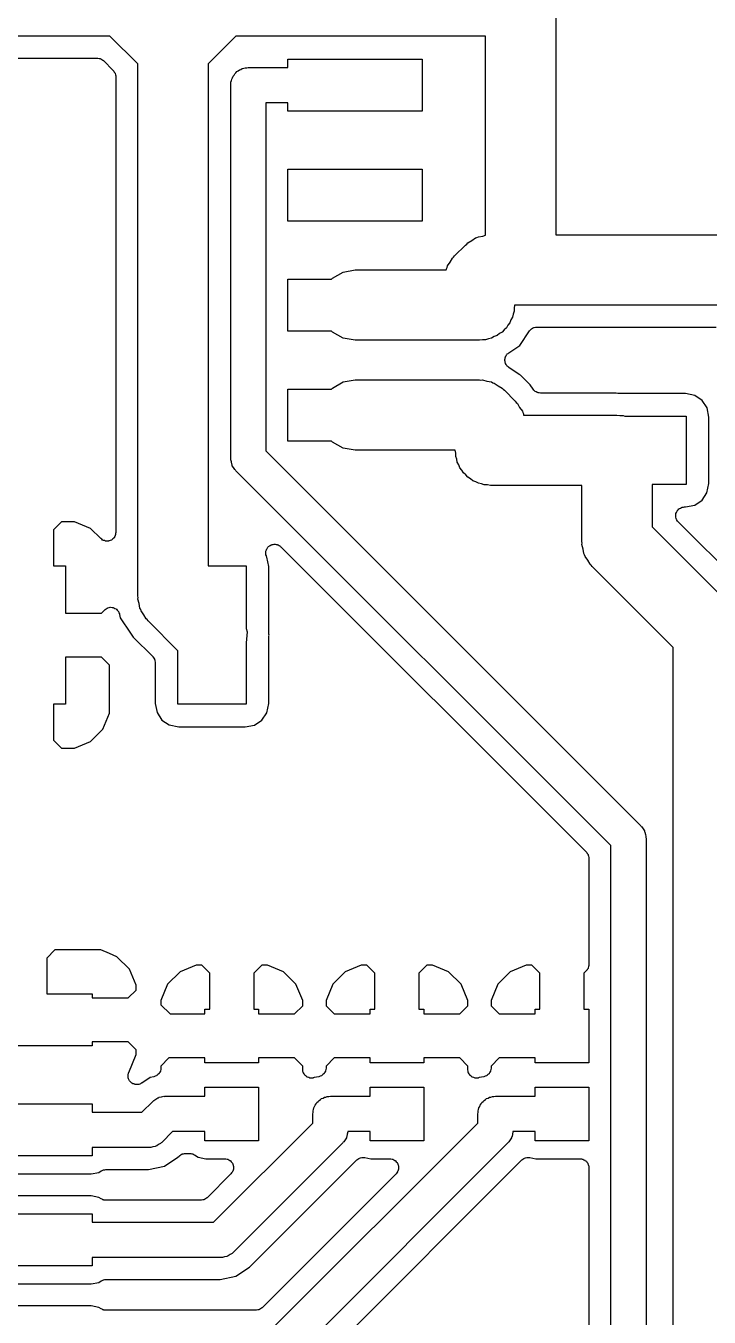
# Model space of a CAD drawing. Extents: x 51 to 137, y -158 to -25.
# Drawn here: x 94.4 to 102.28, y -79.39 to -64.48 of the extents above; entities that cross this region are included whole.
import ezdxf

# ---------------------------------------------------------------- set-up
doc = ezdxf.new("R2010")
doc.units = 0
doc.header["$MEASUREMENT"] = 0
doc.layers.add('BLACK', color=7, linetype='CONTINUOUS')

msp = doc.modelspace()

# ---------------------------------------------------------------- linework, layer by layer
at = {"layer": 'Black'}
for p, q in [((100.515, -64.3579), (100.515, -66.8884)), ((95.3678, -64.5949), (87.5832, -64.5949)), ((95.6891, -64.9162), (95.3678, -64.5949)), ((96.8221, -64.596), (96.5019, -64.9162)), ((99.7027, -64.596), (96.8221, -64.596)), ((99.7027, -66.8953), (99.7027, -64.596)), ((93.8971, -64.8489), (95.2205, -64.8489)), ((95.2205, -64.8489), (95.2249, -64.8497)), ((95.2249, -64.8497), (95.2293, -64.8493)), ((95.2293, -64.8493), (95.2421, -64.8527)), ((95.2421, -64.8527), (95.2552, -64.855)), ((95.2552, -64.855), (95.2591, -64.8573)), ((95.2591, -64.8573), (95.2634, -64.8584)), ((95.2634, -64.8584), (95.2743, -64.866)), ((95.2743, -64.866), (95.2858, -64.8727)), ((97.4217, -64.958), (97.4217, -64.8615)), ((97.4217, -64.8615), (98.9711, -64.8615)), ((98.9711, -64.8615), (98.9711, -65.4609)), ((95.2858, -64.8727), (95.2886, -64.8761)), ((95.2886, -64.8761), (95.2923, -64.8787)), ((95.2923, -64.8787), (95.4053, -64.9917)), ((95.4053, -64.9917), (95.4079, -64.9954)), ((95.4079, -64.9954), (95.4113, -64.9982)), ((95.4113, -64.9982), (95.418, -65.0097)), ((95.418, -65.0097), (95.4256, -65.0206)), ((95.6891, -71.0613), (95.6891, -64.9162)), ((96.5019, -64.9162), (96.5019, -70.7111)), ((96.8222, -65.0192), (96.8336, -65.0055)), ((96.8336, -65.0055), (96.849, -64.9967)), ((96.849, -64.9967), (96.8626, -64.9852)), ((96.8626, -64.9852), (96.8793, -64.9791)), ((96.8793, -64.9791), (96.8947, -64.9703)), ((96.8947, -64.9703), (96.9122, -64.9672)), ((96.9122, -64.9672), (96.9289, -64.9611)), ((96.9289, -64.9611), (96.9467, -64.9611)), ((96.9467, -64.9611), (96.9642, -64.958)), ((96.9642, -64.958), (97.4217, -64.958)), ((95.4256, -65.0206), (95.4267, -65.0249)), ((95.4267, -65.0249), (95.429, -65.0288)), ((95.429, -65.0288), (95.4313, -65.0419)), ((95.4313, -65.0419), (95.4347, -65.0547)), ((95.4347, -65.0547), (95.4343, -65.0591)), ((95.4343, -65.0591), (95.4351, -65.0635)), ((95.4351, -65.0635), (95.4351, -70.3262)), ((96.761, -65.1612), (96.7641, -65.1437)), ((96.761, -69.4699), (96.761, -65.1612)), ((96.7641, -65.1259), (96.7702, -65.1092)), ((96.7641, -65.1437), (96.7641, -65.1259)), ((96.7702, -65.1092), (96.7733, -65.0917)), ((96.7733, -65.0917), (96.7821, -65.0763)), ((96.7821, -65.0763), (96.7882, -65.0596)), ((96.7882, -65.0596), (96.7996, -65.046)), ((96.7996, -65.046), (96.8085, -65.0306)), ((96.8085, -65.0306), (96.8222, -65.0192)), ((97.4217, -65.3644), (97.1674, -65.3644)), ((97.1674, -65.3644), (97.1674, -69.3857)), ((97.4217, -65.4609), (97.4217, -65.3644)), ((98.9711, -65.4609), (97.4217, -65.4609)), ((97.4217, -66.7309), (97.4217, -66.1315)), ((97.4217, -66.1315), (98.9711, -66.1315)), ((98.9711, -66.1315), (98.9711, -66.7309)), ((98.9711, -66.7309), (97.4217, -66.7309)), ((99.5429, -66.9569), (99.5864, -66.9265)), ((99.5864, -66.9265), (99.6037, -66.9218)), ((99.6037, -66.9218), (99.6192, -66.9129)), ((99.6192, -66.9129), (99.6715, -66.9037)), ((99.6715, -66.9037), (99.7027, -66.8953)), ((100.515, -66.8884), (102.68, -66.8884)), ((99.3444, -67.1338), (99.4708, -67.0074)), ((99.4708, -67.0074), (99.4855, -66.9972)), ((99.4855, -66.9972), (99.497, -66.9835)), ((99.497, -66.9835), (99.5429, -66.9569)), ((99.2588, -67.2667), (99.2635, -67.2494)), ((99.2635, -67.2494), (99.2939, -67.206)), ((99.2939, -67.206), (99.3205, -67.16)), ((99.3205, -67.16), (99.3342, -67.1485)), ((99.3342, -67.1485), (99.3444, -67.1338)), ((97.4217, -68.0009), (97.4217, -67.4015)), ((97.4217, -67.4015), (97.9254, -67.4015)), ((97.9254, -67.4015), (97.9352, -67.3899)), ((97.9352, -67.3899), (98.0574, -67.3193)), ((98.0574, -67.3193), (98.1964, -67.2948)), ((98.1964, -67.2948), (99.2477, -67.2948)), ((99.2477, -67.2948), (99.2499, -67.2822)), ((99.2499, -67.2822), (99.2588, -67.2667)), ((100.038, -67.7012), (100.032, -67.7362)), ((102.511, -67.7012), (100.038, -67.7012)), ((100.014, -67.8402), (99.9959, -67.871)), ((100.02, -67.8052), (100.014, -67.8402)), ((100.032, -67.7718), (100.02, -67.8052)), ((100.032, -67.7362), (100.032, -67.7718)), ((99.9159, -67.9853), (99.893, -68.0125)), ((99.9431, -67.9624), (99.9159, -67.9853)), ((99.9609, -67.9316), (99.9431, -67.9624)), ((99.9838, -67.9044), (99.9609, -67.9316)), ((99.9959, -67.871), (99.9838, -67.9044)), ((100.209, -68.0004), (100.218, -67.99)), ((100.218, -67.99), (100.228, -67.979)), ((100.228, -67.979), (100.231, -67.9773)), ((100.231, -67.9773), (100.233, -67.9749)), ((100.233, -67.9749), (100.246, -67.9685)), ((100.246, -67.9685), (100.258, -67.9613)), ((100.258, -67.9613), (100.262, -67.9607)), ((100.262, -67.9607), (100.265, -67.9593)), ((100.265, -67.9593), (100.279, -67.9577)), ((100.279, -67.9577), (100.293, -67.9552)), ((100.293, -67.9552), (102.364, -67.9552)), ((97.9254, -68.0009), (97.4217, -68.0009)), ((97.9352, -68.0125), (97.9254, -68.0009)), ((98.0574, -68.0831), (97.9352, -68.0125)), ((98.1964, -68.1076), (98.0574, -68.0831)), ((99.6318, -68.1076), (98.1964, -68.1076)), ((99.6668, -68.1014), (99.6318, -68.1076)), ((99.7024, -68.1014), (99.6668, -68.1014)), ((99.7358, -68.0893), (99.7024, -68.1014)), ((99.7708, -68.0831), (99.7358, -68.0893)), ((99.8016, -68.0653), (99.7708, -68.0831)), ((99.835, -68.0532), (99.8016, -68.0653)), ((99.8622, -68.0303), (99.835, -68.0532)), ((99.893, -68.0125), (99.8622, -68.0303)), ((100.097, -68.1668), (100.209, -68.0004)), ((99.9321, -68.3018), (99.9337, -68.2953)), ((99.9337, -68.2953), (99.9398, -68.2861)), ((99.9398, -68.2861), (99.9447, -68.2761)), ((99.9447, -68.2761), (99.9496, -68.2715)), ((99.9496, -68.2715), (99.9533, -68.2659)), ((99.9533, -68.2659), (99.9622, -68.2594)), ((99.9622, -68.2594), (99.9702, -68.2517)), ((99.9702, -68.2517), (100.097, -68.1668)), ((99.9253, -68.3296), (99.9279, -68.3188)), ((99.926, -68.3362), (99.9253, -68.3296)), ((99.9253, -68.3428), (99.926, -68.3362)), ((99.9279, -68.3536), (99.9253, -68.3428)), ((99.9279, -68.3188), (99.9291, -68.3078)), ((99.9291, -68.3646), (99.9279, -68.3536)), ((99.9291, -68.3078), (99.9321, -68.3018)), ((99.9321, -68.3706), (99.9291, -68.3646)), ((99.9337, -68.3771), (99.9321, -68.3706)), ((99.9398, -68.3863), (99.9337, -68.3771)), ((99.9447, -68.3963), (99.9398, -68.3863)), ((99.9496, -68.4009), (99.9447, -68.3963)), ((99.9533, -68.4065), (99.9496, -68.4009)), ((99.9622, -68.413), (99.9533, -68.4065)), ((99.9702, -68.4207), (99.9622, -68.413)), ((100.092, -68.5021), (99.9702, -68.4207)), ((97.9352, -68.6599), (98.0574, -68.5893)), ((98.0574, -68.5893), (98.1964, -68.5648)), ((98.1964, -68.5648), (99.6318, -68.5648)), ((99.6318, -68.5648), (99.6494, -68.5679)), ((99.6494, -68.5679), (99.6672, -68.5663)), ((99.6672, -68.5663), (99.7185, -68.5801)), ((99.7185, -68.5801), (99.7708, -68.5893)), ((99.7708, -68.5893), (99.7863, -68.5982)), ((100.106, -68.5113), (100.092, -68.5021)), ((100.218, -68.6236), (100.106, -68.5113)), ((97.4217, -69.2709), (97.4217, -68.6715)), ((97.4217, -68.6715), (97.9254, -68.6715)), ((97.9254, -68.6715), (97.9352, -68.6599)), ((99.7863, -68.5982), (99.8036, -68.6029)), ((99.8036, -68.6029), (99.847, -68.6333)), ((99.847, -68.6333), (99.893, -68.6599)), ((99.893, -68.6599), (99.9045, -68.6736)), ((99.9045, -68.6736), (99.9192, -68.6838)), ((99.9192, -68.6838), (100.046, -68.8102)), ((100.251, -68.672), (100.218, -68.6236)), ((100.26, -68.6824), (100.251, -68.672)), ((100.27, -68.6934), (100.26, -68.6824)), ((100.273, -68.6951), (100.27, -68.6934)), ((100.275, -68.6975), (100.273, -68.6951)), ((100.288, -68.7039), (100.275, -68.6975)), ((100.3, -68.7111), (100.288, -68.7039)), ((100.304, -68.7117), (100.3, -68.7111)), ((100.307, -68.7131), (100.304, -68.7117)), ((100.321, -68.7147), (100.307, -68.7131)), ((100.335, -68.7172), (100.321, -68.7147)), ((101.209, -68.7172), (100.335, -68.7172)), ((101.228, -68.721), (101.209, -68.7172)), ((101.238, -68.7212), (101.228, -68.721)), ((101.248, -68.7229), (101.238, -68.7212)), ((102.009, -68.7229), (101.248, -68.7229)), ((102.119, -68.745), (102.009, -68.7229)), ((102.203, -68.802), (102.119, -68.745)), ((100.046, -68.8102), (100.056, -68.8249)), ((100.056, -68.8249), (100.07, -68.8364)), ((100.07, -68.8364), (100.096, -68.8824)), ((100.096, -68.8824), (100.127, -68.9258)), ((102.259, -68.8873), (102.203, -68.802)), ((102.28, -68.9937), (102.259, -68.8873)), ((100.127, -68.9258), (100.131, -68.9431)), ((100.131, -68.9431), (100.14, -68.9586)), ((100.14, -68.9586), (100.142, -68.9712)), ((100.142, -68.9712), (101.219, -68.9712)), ((101.219, -68.9712), (101.254, -68.9774)), ((101.254, -68.9774), (101.29, -68.9774)), ((101.29, -68.9774), (101.308, -68.9839)), ((101.308, -68.9839), (102.019, -68.9839)), ((102.019, -68.9839), (102.019, -69.7713)), ((102.28, -69.7612), (102.28, -68.9937)), ((97.9254, -69.2709), (97.4217, -69.2709)), ((97.9352, -69.2825), (97.9254, -69.2709)), ((98.0574, -69.3531), (97.9352, -69.2825)), ((96.7626, -69.4787), (96.761, -69.4699)), ((96.7618, -69.4876), (96.7626, -69.4787)), ((96.7686, -69.5132), (96.7618, -69.4876)), ((97.1674, -69.3857), (101.495, -73.7134)), ((98.1964, -69.3776), (98.0574, -69.3531)), ((99.3518, -69.3776), (98.1964, -69.3776)), ((99.358, -69.4126), (99.3518, -69.3776)), ((99.358, -69.4482), (99.358, -69.4126)), ((99.3701, -69.4816), (99.358, -69.4482)), ((99.3763, -69.5166), (99.3701, -69.4816)), ((96.7733, -69.5394), (96.7686, -69.5132)), ((96.7777, -69.5471), (96.7733, -69.5394)), ((96.78, -69.5558), (96.7777, -69.5471)), ((96.7953, -69.5775), (96.78, -69.5558)), ((96.8085, -69.6005), (96.7953, -69.5775)), ((96.8154, -69.6063), (96.8085, -69.6005)), ((96.8205, -69.6136), (96.8154, -69.6063)), ((101.148, -73.9413), (96.8205, -69.6136)), ((99.3941, -69.5474), (99.3763, -69.5166)), ((99.4062, -69.5808), (99.3941, -69.5474)), ((99.4291, -69.608), (99.4062, -69.5808)), ((99.4469, -69.6388), (99.4291, -69.608)), ((99.4741, -69.6617), (99.4469, -69.6388)), ((99.497, -69.6889), (99.4741, -69.6617)), ((99.5278, -69.7067), (99.497, -69.6889)), ((99.555, -69.7296), (99.5278, -69.7067)), ((99.5884, -69.7417), (99.555, -69.7296)), ((99.6192, -69.7595), (99.5884, -69.7417)), ((99.6542, -69.7657), (99.6192, -69.7595)), ((99.6876, -69.7778), (99.6542, -69.7657)), ((99.7232, -69.7778), (99.6876, -69.7778)), ((99.7582, -69.784), (99.7232, -69.7778)), ((100.813, -69.784), (99.7582, -69.784)), ((100.813, -70.432), (100.813, -69.784)), ((102.019, -69.7713), (101.625, -69.7713)), ((101.625, -69.7713), (101.625, -70.2637)), ((102.258, -69.8711), (102.28, -69.7612)), ((102.201, -69.9555), (102.258, -69.8711)), ((101.906, -70.0955), (101.911, -70.0831)), ((101.911, -70.0831), (101.913, -70.0796)), ((101.913, -70.0796), (101.915, -70.0756)), ((101.915, -70.0756), (101.925, -70.0662)), ((101.925, -70.0662), (101.933, -70.056)), ((101.933, -70.056), (101.937, -70.0538)), ((101.937, -70.0538), (101.94, -70.0506)), ((101.94, -70.0506), (101.952, -70.045)), ((101.952, -70.045), (101.964, -70.0384)), ((101.964, -70.0384), (101.968, -70.0376)), ((101.968, -70.0376), (101.972, -70.0357)), ((101.972, -70.0357), (101.985, -70.0346)), ((101.985, -70.0346), (101.998, -70.0323)), ((101.998, -70.0323), (102.009, -70.0323)), ((102.009, -70.0323), (102.116, -70.0116)), ((102.116, -70.0116), (102.201, -69.9555)), ((94.8095, -70.2031), (94.7166, -70.296)), ((94.9573, -70.2031), (94.8095, -70.2031)), ((95.1441, -70.2804), (94.9573, -70.2031)), ((101.897, -70.1427), (101.898, -70.1295)), ((101.898, -70.147), (101.897, -70.1427)), ((101.898, -70.1162), (101.9, -70.112)), ((101.898, -70.1295), (101.898, -70.1162)), ((101.898, -70.1515), (101.898, -70.147)), ((101.903, -70.164), (101.898, -70.1515)), ((101.9, -70.1076), (101.906, -70.0955)), ((101.9, -70.112), (101.9, -70.1076)), ((101.906, -70.1768), (101.903, -70.164)), ((101.909, -70.1805), (101.906, -70.1768)), ((101.911, -70.1847), (101.909, -70.1805)), ((101.919, -70.1948), (101.911, -70.1847)), ((101.927, -70.2057), (101.919, -70.1948)), ((102.733, -71.0123), (101.927, -70.2057)), ((94.7166, -70.296), (94.7166, -70.7111)), ((95.2617, -70.398), (95.1441, -70.2804)), ((95.4167, -70.3845), (95.4136, -70.3876)), ((95.4223, -70.3724), (95.4167, -70.3845)), ((95.429, -70.3609), (95.4223, -70.3724)), ((95.4297, -70.3565), (95.429, -70.3609)), ((95.4316, -70.3525), (95.4297, -70.3565)), ((95.4328, -70.3393), (95.4316, -70.3525)), ((95.4351, -70.3262), (95.4328, -70.3393)), ((101.625, -70.2637), (102.561, -71.199)), ((95.2725, -70.4057), (95.2617, -70.398)), ((95.2827, -70.4142), (95.2725, -70.4057)), ((95.2869, -70.4157), (95.2827, -70.4142)), ((95.2906, -70.4183), (95.2869, -70.4157)), ((95.3034, -70.4217), (95.2906, -70.4183)), ((95.3159, -70.4263), (95.3034, -70.4217)), ((95.3203, -70.4263), (95.3159, -70.4263)), ((95.3246, -70.4274), (95.3203, -70.4263)), ((95.3379, -70.4263), (95.3246, -70.4274)), ((95.3511, -70.4263), (95.3379, -70.4263)), ((95.3553, -70.4247), (95.3511, -70.4263)), ((95.3598, -70.4243), (95.3553, -70.4247)), ((95.3718, -70.4187), (95.3598, -70.4243)), ((95.3843, -70.4142), (95.3718, -70.4187)), ((95.3877, -70.4113), (95.3843, -70.4142)), ((95.3918, -70.4094), (95.3877, -70.4113)), ((95.4012, -70.4), (95.3918, -70.4094)), ((95.4113, -70.3915), (95.4012, -70.4)), ((95.4136, -70.3876), (95.4113, -70.3915)), ((97.1692, -70.537), (97.1736, -70.5276)), ((97.1736, -70.5276), (97.1766, -70.5176)), ((97.1766, -70.5176), (97.181, -70.5117)), ((97.181, -70.5117), (97.1841, -70.505)), ((97.1841, -70.505), (97.1915, -70.4977)), ((97.1915, -70.4977), (97.1977, -70.4894)), ((97.1977, -70.4894), (97.2038, -70.4853)), ((97.2038, -70.4853), (97.2091, -70.4801)), ((97.2091, -70.4801), (97.2185, -70.4757)), ((97.2185, -70.4757), (97.2271, -70.47)), ((97.2271, -70.47), (97.2343, -70.4683)), ((97.2343, -70.4683), (97.241, -70.4652)), ((97.241, -70.4652), (97.2514, -70.4643)), ((97.2514, -70.4643), (97.2615, -70.4619)), ((97.2615, -70.4619), (97.2688, -70.4627)), ((97.2688, -70.4627), (97.2762, -70.4621)), ((97.2762, -70.4621), (97.2862, -70.4648)), ((97.2862, -70.4648), (97.2965, -70.466)), ((97.2965, -70.466), (97.3031, -70.4693)), ((97.3031, -70.4693), (97.3103, -70.4712)), ((97.3103, -70.4712), (97.3188, -70.4772)), ((97.3188, -70.4772), (97.3281, -70.4818)), ((97.3281, -70.4818), (97.3331, -70.4872)), ((97.3331, -70.4872), (97.3392, -70.4915)), ((97.3392, -70.4915), (100.864, -74.0167)), ((100.816, -70.4496), (100.813, -70.432)), ((100.814, -70.4674), (100.816, -70.4496)), ((100.828, -70.5187), (100.814, -70.4674)), ((100.837, -70.571), (100.828, -70.5187)), ((97.1661, -70.5722), (97.167, -70.5618)), ((97.168, -70.5793), (97.1661, -70.5722)), ((97.1664, -70.5514), (97.1686, -70.5444)), ((97.167, -70.5618), (97.1664, -70.5514)), ((97.1685, -70.5867), (97.168, -70.5793)), ((97.1726, -70.5962), (97.1685, -70.5867)), ((97.1686, -70.5444), (97.1692, -70.537)), ((97.1753, -70.6062), (97.1726, -70.5962)), ((97.1788, -70.6113), (97.1753, -70.6062)), ((97.2001, -70.7209), (97.1788, -70.6113)), ((100.846, -70.5865), (100.837, -70.571)), ((100.851, -70.6038), (100.846, -70.5865)), ((100.881, -70.6472), (100.851, -70.6038)), ((100.908, -70.6932), (100.881, -70.6472)), ((94.7166, -70.7111), (94.8563, -70.7111)), ((94.8563, -70.7111), (94.8563, -71.2572)), ((96.5019, -70.7111), (96.9391, -70.7111)), ((96.9391, -70.7111), (96.9391, -71.4342)), ((97.2001, -71.4824), (97.2001, -70.7209)), ((100.921, -70.7047), (100.908, -70.6932)), ((100.932, -70.7194), (100.921, -70.7047)), ((101.867, -71.6547), (100.932, -70.7194)), ((95.6922, -71.0789), (95.6891, -71.0613)), ((95.6906, -71.0967), (95.6922, -71.0789)), ((95.7044, -71.148), (95.6906, -71.0967)), ((94.8563, -71.2572), (95.2714, -71.2572)), ((95.2714, -71.2572), (95.3077, -71.2209)), ((95.3077, -71.2209), (95.3104, -71.219)), ((95.3104, -71.219), (95.3126, -71.2164)), ((95.3126, -71.2164), (95.3248, -71.2089)), ((95.3248, -71.2089), (95.3366, -71.2007)), ((95.3366, -71.2007), (95.3398, -71.1998)), ((95.3398, -71.1998), (95.3427, -71.1981)), ((95.3427, -71.1981), (95.3568, -71.1953)), ((95.3568, -71.1953), (95.3707, -71.1915)), ((95.3707, -71.1915), (95.374, -71.1918)), ((95.374, -71.1918), (95.3773, -71.1912)), ((95.3773, -71.1912), (95.3915, -71.1934)), ((95.3915, -71.1934), (95.4058, -71.1946)), ((95.4058, -71.1946), (95.4089, -71.196)), ((95.4089, -71.196), (95.4122, -71.1966)), ((95.4122, -71.1966), (95.4248, -71.2035)), ((95.4248, -71.2035), (95.4378, -71.2095)), ((95.4378, -71.2095), (95.4402, -71.2119)), ((95.4402, -71.2119), (95.4431, -71.2135)), ((95.4431, -71.2135), (95.4526, -71.2243)), ((95.4526, -71.2243), (95.4628, -71.2345)), ((95.4628, -71.2345), (95.4642, -71.2375)), ((95.4642, -71.2375), (95.4664, -71.2401)), ((95.4664, -71.2401), (95.4716, -71.2534)), ((95.4716, -71.2534), (95.4777, -71.2665)), ((95.4777, -71.2665), (95.478, -71.2698)), ((95.478, -71.2698), (95.4792, -71.2729)), ((95.4792, -71.2729), (95.4872, -71.3133)), ((95.7136, -71.2003), (95.7044, -71.148)), ((95.7225, -71.2158), (95.7136, -71.2003)), ((95.7272, -71.2331), (95.7225, -71.2158)), ((95.7576, -71.2765), (95.7272, -71.2331)), ((95.7842, -71.3225), (95.7576, -71.2765)), ((95.4872, -71.3133), (95.604, -71.488)), ((95.7979, -71.334), (95.7842, -71.3225)), ((95.8081, -71.3487), (95.7979, -71.334)), ((96.1517, -71.6922), (95.8081, -71.3487)), ((95.604, -71.488), (95.6356, -71.5354)), ((95.6356, -71.5354), (95.861, -71.7607)), ((96.9391, -71.4342), (96.9503, -71.4758)), ((96.9503, -71.4758), (96.9391, -71.6033)), ((97.2018, -71.4922), (97.2001, -71.4824)), ((97.2001, -71.54), (97.2018, -71.5302)), ((97.2001, -72.3012), (97.2001, -71.54)), ((97.202, -71.5022), (97.2018, -71.4922)), ((97.2018, -71.5302), (97.202, -71.5202)), ((97.2038, -71.5112), (97.202, -71.5022)), ((97.202, -71.5202), (97.2038, -71.5112)), ((96.1517, -72.3113), (96.1517, -71.6922)), ((96.9391, -71.6033), (96.9391, -72.3113)), ((101.867, -90.3683), (101.867, -71.6547)), ((94.8563, -71.7652), (94.8563, -72.3113)), ((95.2714, -71.7652), (94.8563, -71.7652)), ((95.3643, -71.8581), (95.2714, -71.7652)), ((95.3643, -72.4123), (95.3643, -71.8581)), ((95.861, -71.7607), (95.8635, -71.7644)), ((95.8635, -71.7644), (95.867, -71.7673)), ((95.867, -71.7673), (95.8736, -71.7788)), ((95.8736, -71.7788), (95.8812, -71.7896)), ((95.8812, -71.7896), (95.8824, -71.7939)), ((95.8824, -71.7939), (95.8846, -71.7978)), ((95.8846, -71.7978), (95.8869, -71.8109)), ((95.8869, -71.8109), (95.8903, -71.8237)), ((95.8903, -71.8237), (95.89, -71.8282)), ((95.89, -71.8282), (95.8907, -71.8326)), ((95.8907, -71.8326), (95.8907, -72.3015)), ((94.8563, -72.3113), (94.7166, -72.3113)), ((94.7166, -72.3113), (94.7166, -72.7264)), ((95.8907, -72.3015), (95.9114, -72.4079)), ((96.9391, -72.3113), (96.1517, -72.3113)), ((97.178, -72.4111), (97.2001, -72.3012)), ((95.287, -72.5991), (95.3643, -72.4123)), ((95.9114, -72.4079), (95.9675, -72.4932)), ((97.121, -72.4955), (97.178, -72.4111)), ((95.1441, -72.742), (95.287, -72.5991)), ((95.9675, -72.4932), (96.0519, -72.5502)), ((96.0519, -72.5502), (96.1618, -72.5723)), ((96.1618, -72.5723), (96.9293, -72.5723)), ((96.9293, -72.5723), (97.0357, -72.5516)), ((97.0357, -72.5516), (97.121, -72.4955)), ((94.7166, -72.7264), (94.8095, -72.8193)), ((94.9573, -72.8193), (95.1441, -72.742)), ((94.8095, -72.8193), (94.9573, -72.8193)), ((101.495, -73.7134), (101.5, -73.7207)), ((101.5, -73.7207), (101.507, -73.7265)), ((101.507, -73.7265), (101.52, -73.7495)), ((101.52, -73.7495), (101.536, -73.7712)), ((101.536, -73.7712), (101.538, -73.7799)), ((101.538, -73.7799), (101.542, -73.7876)), ((101.542, -73.7876), (101.547, -73.8138)), ((101.547, -73.8138), (101.554, -73.8394)), ((101.148, -89.8699), (101.148, -73.9413)), ((101.554, -73.8394), (101.553, -73.8483)), ((101.553, -73.8483), (101.555, -73.8571)), ((101.555, -73.8571), (101.555, -90.1198)), ((100.864, -74.0167), (100.867, -74.0204)), ((100.867, -74.0204), (100.87, -74.0233)), ((100.87, -74.0233), (100.877, -74.0347)), ((100.877, -74.0347), (100.885, -74.0456)), ((100.885, -74.0456), (100.886, -74.0499)), ((100.886, -74.0499), (100.888, -74.0538)), ((100.888, -74.0538), (100.89, -74.0669)), ((100.89, -74.0669), (100.894, -74.0797)), ((100.894, -74.0797), (100.893, -74.0842)), ((100.893, -74.0842), (100.894, -74.0886)), ((100.894, -74.0886), (100.894, -75.3183)), ((94.7333, -75.1485), (94.6404, -75.2414)), ((95.2621, -75.1485), (94.7333, -75.1485)), ((95.3643, -75.1908), (95.2621, -75.1485)), ((94.6404, -75.2414), (94.6404, -75.6565)), ((95.4489, -75.2258), (95.3643, -75.1908)), ((95.5918, -75.3687), (95.4489, -75.2258)), ((95.6691, -75.5554), (95.5918, -75.3687)), ((96.1764, -75.4011), (96.0335, -75.544)), ((96.3631, -75.3237), (96.1764, -75.4011)), ((96.4271, -75.3237), (96.3631, -75.3237)), ((96.52, -75.4166), (96.4271, -75.3237)), ((96.52, -75.8317), (96.52, -75.4166)), ((97.1209, -75.3237), (97.028, -75.4166)), ((97.028, -75.4166), (97.028, -75.8317)), ((97.1849, -75.3237), (97.1209, -75.3237)), ((97.3716, -75.4011), (97.1849, -75.3237)), ((97.5145, -75.544), (97.3716, -75.4011)), ((98.0814, -75.4011), (97.9385, -75.544)), ((98.2681, -75.3237), (98.0814, -75.4011)), ((98.3321, -75.3237), (98.2681, -75.3237)), ((98.425, -75.4166), (98.3321, -75.3237)), ((98.425, -75.8317), (98.425, -75.4166)), ((99.0259, -75.3237), (98.933, -75.4166)), ((98.933, -75.4166), (98.933, -75.8317)), ((99.0899, -75.3237), (99.0259, -75.3237)), ((99.2766, -75.4011), (99.0899, -75.3237)), ((99.4195, -75.544), (99.2766, -75.4011)), ((99.9864, -75.4011), (99.8435, -75.544)), ((100.173, -75.3237), (99.9864, -75.4011)), ((100.237, -75.3237), (100.173, -75.3237)), ((100.33, -75.4166), (100.237, -75.3237)), ((100.33, -75.8317), (100.33, -75.4166)), ((100.864, -75.3902), (100.838, -75.4166)), ((100.838, -75.4166), (100.838, -75.8317)), ((100.867, -75.3865), (100.864, -75.3902)), ((100.87, -75.3836), (100.867, -75.3865)), ((100.877, -75.3722), (100.87, -75.3836)), ((100.885, -75.3613), (100.877, -75.3722)), ((100.886, -75.357), (100.885, -75.3613)), ((100.888, -75.3531), (100.886, -75.357)), ((100.89, -75.34), (100.888, -75.3531)), ((100.894, -75.3272), (100.89, -75.34)), ((100.894, -75.3183), (100.893, -75.3227)), ((100.893, -75.3227), (100.894, -75.3272)), ((95.6691, -75.6119), (95.6691, -75.5554)), ((96.0335, -75.544), (95.9561, -75.7307)), ((97.5919, -75.7307), (97.5145, -75.544)), ((97.9385, -75.544), (97.8611, -75.7307)), ((99.4969, -75.7307), (99.4195, -75.544)), ((99.8435, -75.544), (99.7661, -75.7307)), ((94.6404, -75.6565), (95.1611, -75.6565)), ((95.1611, -75.6565), (95.1611, -75.7022)), ((95.1611, -75.7022), (95.5788, -75.7022)), ((95.5788, -75.7022), (95.6691, -75.6119)), ((95.9561, -75.7307), (95.9561, -75.7827)), ((97.5919, -75.7947), (97.5919, -75.7307)), ((97.8611, -75.7307), (97.8611, -75.7947)), ((99.4969, -75.7947), (99.4969, -75.7307)), ((99.7661, -75.7307), (99.7661, -75.7947)), ((95.9561, -75.7827), (96.061, -75.8876)), ((96.061, -75.8876), (96.4641, -75.8876)), ((96.4641, -75.8876), (96.4641, -75.8317)), ((96.4641, -75.8317), (96.52, -75.8317)), ((97.028, -75.8317), (97.0839, -75.8317)), ((97.0839, -75.8317), (97.0839, -75.8876)), ((97.0839, -75.8876), (97.499, -75.8876)), ((97.499, -75.8876), (97.5919, -75.7947)), ((97.8611, -75.7947), (97.954, -75.8876)), ((97.954, -75.8876), (98.3691, -75.8876)), ((98.3691, -75.8876), (98.3691, -75.8317)), ((98.3691, -75.8317), (98.425, -75.8317)), ((98.933, -75.8317), (98.9889, -75.8317)), ((98.9889, -75.8317), (98.9889, -75.8876)), ((98.9889, -75.8876), (99.404, -75.8876)), ((99.404, -75.8876), (99.4969, -75.7947)), ((99.7661, -75.7947), (99.859, -75.8876)), ((99.859, -75.8876), (100.274, -75.8876)), ((100.274, -75.8876), (100.274, -75.8317)), ((100.274, -75.8317), (100.33, -75.8317)), ((100.838, -75.8317), (100.894, -75.8317)), ((100.894, -75.8317), (100.894, -76.4515)), ((95.1611, -76.2559), (93.6117, -76.2559)), ((95.5788, -76.2102), (95.1611, -76.2102)), ((95.1611, -76.2102), (95.1611, -76.2559)), ((95.6691, -76.3005), (95.5788, -76.2102)), ((95.6691, -76.357), (95.6691, -76.3005)), ((95.584, -76.5623), (95.6691, -76.357)), ((96.049, -76.3956), (95.9561, -76.4885)), ((95.9561, -76.4885), (95.9561, -76.5122)), ((96.4641, -76.3956), (96.049, -76.3956)), ((96.4641, -76.4515), (96.4641, -76.3956)), ((97.0839, -76.4515), (96.4641, -76.4515)), ((97.499, -76.3956), (97.0839, -76.3956)), ((97.0839, -76.3956), (97.0839, -76.4515)), ((97.5919, -76.4885), (97.499, -76.3956)), ((97.5919, -76.5274), (97.5919, -76.4885)), ((97.954, -76.3956), (97.8611, -76.4885)), ((97.8611, -76.4885), (97.8611, -76.5122)), ((98.3691, -76.3956), (97.954, -76.3956)), ((98.3691, -76.4515), (98.3691, -76.3956)), ((98.9889, -76.4515), (98.3691, -76.4515)), ((99.404, -76.3956), (98.9889, -76.3956)), ((98.9889, -76.3956), (98.9889, -76.4515)), ((99.4969, -76.4885), (99.404, -76.3956)), ((99.4969, -76.5274), (99.4969, -76.4885)), ((99.859, -76.3956), (99.7661, -76.4885)), ((99.7661, -76.4885), (99.7661, -76.5122)), ((100.274, -76.3956), (99.859, -76.3956)), ((100.274, -76.4515), (100.274, -76.3956)), ((100.894, -76.4515), (100.274, -76.4515)), ((95.5763, -76.608), (95.577, -76.6017)), ((95.5787, -76.6177), (95.5763, -76.608)), ((95.5764, -76.5968), (95.5767, -76.5952)), ((95.577, -76.6017), (95.5764, -76.5968)), ((95.5765, -76.5925), (95.5791, -76.5829)), ((95.5767, -76.5952), (95.5765, -76.5925)), ((95.5796, -76.6277), (95.5787, -76.6177)), ((95.5791, -76.5829), (95.5802, -76.573)), ((95.5808, -76.6303), (95.5796, -76.6277)), ((95.5802, -76.573), (95.5829, -76.5675)), ((95.581, -76.6318), (95.5808, -76.6303)), ((95.5832, -76.636), (95.581, -76.6318)), ((95.5829, -76.5675), (95.584, -76.5623)), ((95.5847, -76.6423), (95.5832, -76.636)), ((95.5903, -76.6506), (95.5847, -76.6423)), ((95.8324, -76.6202), (95.7342, -76.6859)), ((95.8743, -76.6119), (95.8324, -76.6202)), ((95.8898, -76.6059), (95.8743, -76.6119)), ((95.9053, -76.6002), (95.8898, -76.6059)), ((95.9062, -76.5995), (95.9053, -76.6002)), ((95.9072, -76.5991), (95.9062, -76.5995)), ((95.9197, -76.5882), (95.9072, -76.5991)), ((95.9323, -76.5776), (95.9197, -76.5882)), ((95.9329, -76.5766), (95.9323, -76.5776)), ((95.9338, -76.5758), (95.9329, -76.5766)), ((95.9417, -76.5613), (95.9338, -76.5758)), ((95.95, -76.547), (95.9417, -76.5613)), ((95.9502, -76.5459), (95.95, -76.547)), ((95.9507, -76.5449), (95.9502, -76.5459)), ((95.9532, -76.5286), (95.9507, -76.5449)), ((95.9561, -76.5122), (95.9532, -76.5286)), ((97.5925, -76.5307), (97.5919, -76.5274)), ((97.5921, -76.534), (97.5925, -76.5307)), ((97.5955, -76.548), (97.5921, -76.534)), ((97.598, -76.5621), (97.5955, -76.548)), ((97.5997, -76.5651), (97.598, -76.5621)), ((97.6005, -76.5683), (97.5997, -76.5651)), ((97.6085, -76.5802), (97.6005, -76.5683)), ((97.6157, -76.5927), (97.6085, -76.5802)), ((97.6182, -76.5949), (97.6157, -76.5927)), ((97.6201, -76.5976), (97.6182, -76.5949)), ((97.6317, -76.6061), (97.6201, -76.5976)), ((97.6427, -76.6154), (97.6317, -76.6061)), ((97.6458, -76.6165), (97.6427, -76.6154)), ((97.6485, -76.6185), (97.6458, -76.6165)), ((97.6623, -76.6225), (97.6485, -76.6185)), ((97.6758, -76.6274), (97.6623, -76.6225)), ((97.6792, -76.6274), (97.6758, -76.6274)), ((97.6824, -76.6284), (97.6792, -76.6274)), ((97.6968, -76.6274), (97.6824, -76.6284)), ((97.7111, -76.6274), (97.6968, -76.6274)), ((97.7143, -76.6263), (97.7111, -76.6274)), ((97.7176, -76.6261), (97.7143, -76.6263)), ((97.7255, -76.6226), (97.7176, -76.6261)), ((97.7793, -76.6119), (97.7255, -76.6226)), ((97.7948, -76.6059), (97.7793, -76.6119)), ((97.8103, -76.6002), (97.7948, -76.6059)), ((97.8112, -76.5995), (97.8103, -76.6002)), ((97.8122, -76.5991), (97.8112, -76.5995)), ((97.8247, -76.5882), (97.8122, -76.5991)), ((97.8374, -76.5776), (97.8247, -76.5882)), ((97.8379, -76.5766), (97.8374, -76.5776)), ((97.8388, -76.5758), (97.8379, -76.5766)), ((97.8467, -76.5613), (97.8388, -76.5758)), ((97.855, -76.547), (97.8467, -76.5613)), ((97.8552, -76.5459), (97.855, -76.547)), ((97.8557, -76.5449), (97.8552, -76.5459)), ((97.8582, -76.5286), (97.8557, -76.5449)), ((97.8611, -76.5122), (97.8582, -76.5286)), ((99.4975, -76.5307), (99.4969, -76.5274)), ((99.4971, -76.534), (99.4975, -76.5307)), ((99.5005, -76.548), (99.4971, -76.534)), ((99.503, -76.5621), (99.5005, -76.548)), ((99.5047, -76.5651), (99.503, -76.5621)), ((99.5055, -76.5683), (99.5047, -76.5651)), ((99.5135, -76.5802), (99.5055, -76.5683)), ((99.5206, -76.5927), (99.5135, -76.5802)), ((99.5232, -76.5949), (99.5206, -76.5927)), ((99.5251, -76.5976), (99.5232, -76.5949)), ((99.5367, -76.6061), (99.5251, -76.5976)), ((99.5477, -76.6154), (99.5367, -76.6061)), ((99.5508, -76.6165), (99.5477, -76.6154)), ((99.5535, -76.6185), (99.5508, -76.6165)), ((99.5673, -76.6225), (99.5535, -76.6185)), ((99.5808, -76.6274), (99.5673, -76.6225)), ((99.5842, -76.6274), (99.5808, -76.6274)), ((99.5874, -76.6284), (99.5842, -76.6274)), ((99.6018, -76.6274), (99.5874, -76.6284)), ((99.6161, -76.6274), (99.6018, -76.6274)), ((99.6193, -76.6263), (99.6161, -76.6274)), ((99.6226, -76.6261), (99.6193, -76.6263)), ((99.6305, -76.6226), (99.6226, -76.6261)), ((99.6843, -76.6119), (99.6305, -76.6226)), ((99.6998, -76.6059), (99.6843, -76.6119)), ((99.7153, -76.6002), (99.6998, -76.6059)), ((99.7162, -76.5995), (99.7153, -76.6002)), ((99.7172, -76.5991), (99.7162, -76.5995)), ((99.7297, -76.5882), (99.7172, -76.5991)), ((99.7424, -76.5776), (99.7297, -76.5882)), ((99.7429, -76.5766), (99.7424, -76.5776)), ((99.7438, -76.5758), (99.7429, -76.5766)), ((99.7517, -76.5613), (99.7438, -76.5758)), ((99.76, -76.547), (99.7517, -76.5613)), ((99.7602, -76.5459), (99.76, -76.547)), ((99.7607, -76.5449), (99.7602, -76.5459)), ((99.7632, -76.5286), (99.7607, -76.5449)), ((99.7661, -76.5122), (99.7632, -76.5286)), ((95.5945, -76.6597), (95.5903, -76.6506)), ((95.5966, -76.6618), (95.5945, -76.6597)), ((95.5973, -76.6631), (95.5966, -76.6618)), ((95.6007, -76.6662), (95.5973, -76.6631)), ((95.6043, -76.6717), (95.6007, -76.6662)), ((95.6124, -76.6776), (95.6043, -76.6717)), ((95.6195, -76.6846), (95.6124, -76.6776)), ((95.6222, -76.6859), (95.6195, -76.6846)), ((95.6233, -76.6869), (95.6222, -76.6859)), ((95.6276, -76.6887), (95.6233, -76.6869)), ((95.6328, -76.6925), (95.6276, -76.6887)), ((95.6424, -76.6953), (95.6328, -76.6925)), ((95.6514, -76.6995), (95.6424, -76.6953)), ((95.6544, -76.6998), (95.6514, -76.6995)), ((95.6559, -76.7004), (95.6544, -76.6998)), ((95.6606, -76.7006), (95.6559, -76.7004)), ((95.6667, -76.7024), (95.6606, -76.7006)), ((95.6766, -76.7017), (95.6667, -76.7024)), ((95.6866, -76.7026), (95.6766, -76.7017)), ((95.6893, -76.7019), (95.6866, -76.7026)), ((95.6912, -76.702), (95.6893, -76.7019)), ((95.6959, -76.7005), (95.6912, -76.702)), ((95.7019, -76.7001), (95.6959, -76.7005)), ((95.711, -76.6961), (95.7019, -76.7001)), ((95.7207, -76.6935), (95.711, -76.6961)), ((95.7228, -76.692), (95.7207, -76.6935)), ((95.7248, -76.6914), (95.7228, -76.692)), ((95.729, -76.6882), (95.7248, -76.6914)), ((95.7342, -76.6859), (95.729, -76.6882)), ((96.4641, -76.8376), (96.4641, -76.7309)), ((96.4641, -76.7309), (97.0839, -76.7309)), ((97.0839, -76.7309), (97.0839, -77.3507)), ((98.3691, -76.8376), (98.3691, -76.7309)), ((98.3691, -76.7309), (98.9889, -76.7309)), ((98.9889, -76.7309), (98.9889, -77.3507)), ((100.274, -76.8376), (100.274, -76.7309)), ((100.274, -76.7309), (100.894, -76.7309)), ((100.894, -76.7309), (100.894, -77.3507)), ((93.6117, -76.9265), (95.1611, -76.9265)), ((95.1611, -76.9265), (95.1611, -77.023)), ((95.737, -77.023), (95.8629, -76.8971)), ((95.8629, -76.8971), (95.8702, -76.892)), ((95.8702, -76.892), (95.876, -76.8851)), ((95.876, -76.8851), (95.899, -76.8719)), ((95.899, -76.8719), (95.9207, -76.8566)), ((95.9207, -76.8566), (95.9294, -76.8543)), ((95.9294, -76.8543), (95.9371, -76.8499)), ((95.9371, -76.8499), (95.9633, -76.8452)), ((95.9633, -76.8452), (95.9889, -76.8384)), ((95.9889, -76.8384), (95.9978, -76.8392)), ((95.9978, -76.8392), (96.0066, -76.8376)), ((96.0066, -76.8376), (96.4641, -76.8376)), ((97.7295, -76.9559), (97.7356, -76.9392)), ((97.7356, -76.9392), (97.7471, -76.9256)), ((97.7471, -76.9256), (97.7559, -76.9102)), ((97.7559, -76.9102), (97.7696, -76.8988)), ((97.7696, -76.8988), (97.781, -76.8851)), ((97.781, -76.8851), (97.7964, -76.8762)), ((97.7964, -76.8762), (97.81, -76.8648)), ((97.81, -76.8648), (97.8267, -76.8587)), ((97.8267, -76.8587), (97.8421, -76.8499)), ((97.8421, -76.8499), (97.8596, -76.8468)), ((97.8596, -76.8468), (97.8763, -76.8407)), ((97.8763, -76.8407), (97.8941, -76.8407)), ((97.8941, -76.8407), (97.9116, -76.8376)), ((97.9116, -76.8376), (98.3691, -76.8376)), ((99.6345, -76.9559), (99.6406, -76.9392)), ((99.6406, -76.9392), (99.652, -76.9256)), ((99.652, -76.9256), (99.6609, -76.9102)), ((99.6609, -76.9102), (99.6746, -76.8988)), ((99.6746, -76.8988), (99.686, -76.8851)), ((99.686, -76.8851), (99.7014, -76.8762)), ((99.7014, -76.8762), (99.715, -76.8648)), ((99.715, -76.8648), (99.7317, -76.8587)), ((99.7317, -76.8587), (99.7471, -76.8499)), ((99.7471, -76.8499), (99.7646, -76.8468)), ((99.7646, -76.8468), (99.7813, -76.8407)), ((99.7813, -76.8407), (99.7991, -76.8407)), ((99.7991, -76.8407), (99.8166, -76.8376)), ((99.8166, -76.8376), (100.274, -76.8376)), ((95.1611, -77.023), (95.737, -77.023)), ((97.7084, -77.0408), (97.7115, -77.0233)), ((97.7084, -77.1484), (97.7084, -77.0408)), ((97.7115, -77.0055), (97.7176, -76.9888)), ((97.7115, -77.0233), (97.7115, -77.0055)), ((97.7176, -76.9888), (97.7207, -76.9713)), ((97.7207, -76.9713), (97.7295, -76.9559)), ((99.6134, -77.0408), (99.6165, -77.0233)), ((99.6134, -77.1484), (99.6134, -77.0408)), ((99.6165, -77.0055), (99.6226, -76.9888)), ((99.6165, -77.0233), (99.6165, -77.0055)), ((99.6226, -76.9888), (99.6257, -76.9713)), ((99.6257, -76.9713), (99.6345, -76.9559)), ((96.0908, -77.244), (95.9649, -77.3699)), ((96.4641, -77.244), (96.0908, -77.244)), ((96.4641, -77.3507), (96.4641, -77.244)), ((96.5638, -78.293), (97.7084, -77.1484)), ((97.1988, -79.563), (99.6134, -77.1484)), ((98.3691, -77.244), (98.1135, -77.244)), ((98.1135, -77.244), (98.114, -77.2503)), ((98.3691, -77.3507), (98.3691, -77.244)), ((100.274, -77.244), (100.018, -77.244)), ((100.018, -77.244), (100.019, -77.2503)), ((100.274, -77.3507), (100.274, -77.244)), ((95.9518, -77.3819), (95.9288, -77.3951)), ((95.9576, -77.375), (95.9518, -77.3819)), ((95.9649, -77.3699), (95.9576, -77.375)), ((97.0839, -77.3507), (96.4641, -77.3507)), ((98.0553, -77.3763), (96.7917, -78.6399)), ((99.9603, -77.3763), (97.4267, -79.9099)), ((98.0604, -77.369), (98.0553, -77.3763)), ((98.0673, -77.3632), (98.0604, -77.369)), ((98.0805, -77.3402), (98.0673, -77.3632)), ((98.0958, -77.3185), (98.0805, -77.3402)), ((98.0981, -77.3098), (98.0958, -77.3185)), ((98.1025, -77.3021), (98.0981, -77.3098)), ((98.1072, -77.2759), (98.1025, -77.3021)), ((98.114, -77.2503), (98.1072, -77.2759)), ((98.9889, -77.3507), (98.3691, -77.3507)), ((99.9654, -77.369), (99.9603, -77.3763)), ((99.9723, -77.3632), (99.9654, -77.369)), ((99.9855, -77.3402), (99.9723, -77.3632)), ((100.001, -77.3185), (99.9855, -77.3402)), ((100.003, -77.3098), (100.001, -77.3185)), ((100.008, -77.3021), (100.003, -77.3098)), ((100.012, -77.2759), (100.008, -77.3021)), ((100.019, -77.2503), (100.012, -77.2759)), ((100.894, -77.3507), (100.274, -77.3507)), ((95.1611, -77.5259), (93.6117, -77.5259)), ((95.8212, -77.4294), (95.1611, -77.4294)), ((95.1611, -77.4294), (95.1611, -77.5259)), ((95.83, -77.4278), (95.8212, -77.4294)), ((95.8389, -77.4286), (95.83, -77.4278)), ((95.8645, -77.4218), (95.8389, -77.4286)), ((95.8907, -77.4171), (95.8645, -77.4218)), ((95.8984, -77.4127), (95.8907, -77.4171)), ((95.9071, -77.4104), (95.8984, -77.4127)), ((95.9288, -77.3951), (95.9071, -77.4104)), ((95.9954, -77.6468), (96.1516, -77.5424)), ((96.1516, -77.5424), (96.1662, -77.5278)), ((96.1662, -77.5278), (96.1699, -77.5252)), ((96.1699, -77.5252), (96.1728, -77.5218)), ((96.1728, -77.5218), (96.1842, -77.5151)), ((96.1842, -77.5151), (96.1951, -77.5075)), ((96.1951, -77.5075), (96.1994, -77.5064)), ((96.1994, -77.5064), (96.2033, -77.5041)), ((96.2033, -77.5041), (96.2164, -77.5018)), ((96.2164, -77.5018), (96.2292, -77.4984)), ((96.2292, -77.4984), (96.2337, -77.4988)), ((96.2337, -77.4988), (96.2381, -77.498)), ((96.2381, -77.498), (96.2883, -77.498)), ((96.2883, -77.498), (96.3005, -77.5002)), ((96.3005, -77.5002), (96.3129, -77.501)), ((96.3129, -77.501), (96.3178, -77.5032)), ((96.3178, -77.5032), (96.323, -77.5041)), ((96.323, -77.5041), (96.3338, -77.5103)), ((96.3338, -77.5103), (96.3451, -77.5154)), ((96.3451, -77.5154), (96.3842, -77.5418)), ((96.3842, -77.5418), (96.4742, -77.5598)), ((98.2771, -77.545), (98.2802, -77.5442)), ((98.2802, -77.5442), (98.2946, -77.5454)), ((100.182, -77.545), (100.185, -77.5442)), ((100.185, -77.5442), (100.2, -77.5454)), ((95.2767, -77.6954), (95.2869, -77.6895)), ((95.2869, -77.6895), (95.2928, -77.6885)), ((95.2928, -77.6885), (95.2983, -77.6861)), ((95.2983, -77.6861), (95.3101, -77.6854)), ((95.3101, -77.6854), (95.3217, -77.6834)), ((95.3217, -77.6834), (95.8112, -77.6834)), ((95.8112, -77.6834), (95.9954, -77.6468)), ((96.4742, -77.5598), (96.6925, -77.5598)), ((96.6925, -77.5598), (96.7056, -77.5621)), ((96.7056, -77.5621), (96.7188, -77.5633)), ((96.7188, -77.5633), (96.7229, -77.5652)), ((96.7229, -77.5652), (96.7273, -77.566)), ((96.7273, -77.566), (96.7388, -77.5726)), ((96.7388, -77.5726), (96.7508, -77.5782)), ((96.7508, -77.5782), (96.7539, -77.5814)), ((96.7539, -77.5814), (96.7578, -77.5836)), ((96.7578, -77.5836), (96.7663, -77.5938)), ((96.7663, -77.5938), (96.7757, -77.6032)), ((96.7757, -77.6032), (96.7776, -77.6072)), ((96.7776, -77.6072), (96.7805, -77.6106)), ((96.7805, -77.6106), (96.785, -77.6231)), ((96.788, -77.6915), (96.7846, -77.7044)), ((96.785, -77.6231), (96.7906, -77.6351)), ((96.7926, -77.6791), (96.788, -77.6915)), ((96.7906, -77.6351), (96.791, -77.6396)), ((96.791, -77.6396), (96.7926, -77.6438)), ((96.7926, -77.6438), (96.7926, -77.6571)), ((96.7926, -77.6571), (96.7937, -77.6703)), ((96.7937, -77.6703), (96.7926, -77.6746)), ((96.7926, -77.6746), (96.7926, -77.6791)), ((96.9784, -78.8124), (98.2172, -77.5735)), ((97.6134, -80.0824), (100.122, -77.5735)), ((98.2172, -77.5735), (98.2291, -77.5653)), ((98.2291, -77.5653), (98.2404, -77.5562)), ((98.2404, -77.5562), (98.2435, -77.5552)), ((98.2435, -77.5552), (98.2461, -77.5533)), ((98.2461, -77.5533), (98.2601, -77.5496)), ((98.2601, -77.5496), (98.2738, -77.5449)), ((98.2738, -77.5449), (98.2771, -77.545)), ((98.2946, -77.5454), (98.3091, -77.5458)), ((98.3091, -77.5458), (98.3792, -77.5598)), ((98.3792, -77.5598), (98.5975, -77.5598)), ((98.5975, -77.5598), (98.6106, -77.5621)), ((98.6106, -77.5621), (98.6238, -77.5633)), ((98.6238, -77.5633), (98.6279, -77.5652)), ((98.6279, -77.5652), (98.6323, -77.566)), ((98.6323, -77.566), (98.6437, -77.5726)), ((98.6437, -77.5726), (98.6558, -77.5782)), ((98.6558, -77.5782), (98.6589, -77.5814)), ((98.6589, -77.5814), (98.6628, -77.5836)), ((98.6628, -77.5836), (98.6713, -77.5938)), ((98.6713, -77.5938), (98.6807, -77.6032)), ((98.6807, -77.6032), (98.6826, -77.6072)), ((98.6826, -77.6072), (98.6855, -77.6106)), ((98.6855, -77.6106), (98.69, -77.6231)), ((98.693, -77.6915), (98.6896, -77.7044)), ((98.69, -77.6231), (98.6956, -77.6351)), ((98.6976, -77.6791), (98.693, -77.6915)), ((98.6956, -77.6351), (98.696, -77.6396)), ((98.696, -77.6396), (98.6976, -77.6438)), ((98.6976, -77.6438), (98.6976, -77.6571)), ((98.6976, -77.6571), (98.6987, -77.6703)), ((98.6987, -77.6703), (98.6976, -77.6746)), ((98.6976, -77.6746), (98.6976, -77.6791)), ((100.122, -77.5735), (100.134, -77.5652)), ((100.134, -77.5652), (100.145, -77.5562)), ((100.145, -77.5562), (100.148, -77.5552)), ((100.148, -77.5552), (100.151, -77.5533)), ((100.151, -77.5533), (100.165, -77.5496)), ((100.165, -77.5496), (100.179, -77.5449)), ((100.179, -77.5449), (100.182, -77.545)), ((100.2, -77.5454), (100.214, -77.5458)), ((100.214, -77.5458), (100.284, -77.5598)), ((100.284, -77.5598), (100.793, -77.5598)), ((100.793, -77.5598), (100.801, -77.5614)), ((100.801, -77.5614), (100.81, -77.5614)), ((100.81, -77.5614), (100.819, -77.5644)), ((100.819, -77.5644), (100.827, -77.566)), ((100.827, -77.566), (100.835, -77.5704)), ((100.835, -77.5704), (100.843, -77.5734)), ((100.843, -77.5734), (100.85, -77.5792)), ((100.85, -77.5792), (100.858, -77.5836)), ((100.858, -77.5836), (100.864, -77.5904)), ((100.864, -77.5904), (100.87, -77.5961)), ((100.87, -77.5961), (100.875, -77.6038)), ((100.875, -77.6038), (100.881, -77.6106)), ((100.881, -77.6106), (100.884, -77.619)), ((100.884, -77.619), (100.888, -77.6267)), ((100.888, -77.6267), (100.89, -77.6354)), ((100.89, -77.6354), (100.893, -77.6438)), ((100.893, -77.6438), (100.893, -77.6527)), ((100.893, -77.6527), (100.894, -77.6614)), ((100.894, -77.6614), (100.894, -89.5996)), ((93.6218, -77.7351), (95.1513, -77.7351)), ((95.1513, -77.7351), (95.2383, -77.7182)), ((95.2383, -77.7182), (95.2659, -77.7001)), ((95.2659, -77.7001), (95.2767, -77.6954)), ((96.7643, -77.7333), (96.4884, -78.0092)), ((96.772, -77.7224), (96.7643, -77.7333)), ((96.7805, -77.7122), (96.772, -77.7224)), ((96.782, -77.708), (96.7805, -77.7122)), ((96.7846, -77.7044), (96.782, -77.708)), ((98.6693, -77.7333), (97.1234, -79.2792)), ((98.677, -77.7224), (98.6693, -77.7333)), ((98.6855, -77.7122), (98.677, -77.7224)), ((98.687, -77.708), (98.6855, -77.7122)), ((98.6896, -77.7044), (98.687, -77.708)), ((95.151, -77.9873), (93.6215, -77.9873)), ((95.241, -78.0053), (95.151, -77.9873)), ((95.2651, -78.0216), (95.241, -78.0053)), ((95.2764, -78.0267), (95.2651, -78.0216)), ((95.2872, -78.0329), (95.2764, -78.0267)), ((95.2924, -78.0338), (95.2872, -78.0329)), ((95.2973, -78.036), (95.2924, -78.0338)), ((95.3097, -78.0368), (95.2973, -78.036)), ((95.3219, -78.039), (95.3097, -78.0368)), ((96.4165, -78.039), (95.3219, -78.039)), ((96.4209, -78.0382), (96.4165, -78.039)), ((96.4254, -78.0386), (96.4209, -78.0382)), ((96.4382, -78.0352), (96.4254, -78.0386)), ((96.4513, -78.0329), (96.4382, -78.0352)), ((96.4552, -78.0306), (96.4513, -78.0329)), ((96.4595, -78.0295), (96.4552, -78.0306)), ((96.4703, -78.0219), (96.4595, -78.0295)), ((96.4818, -78.0152), (96.4703, -78.0219)), ((96.4847, -78.0118), (96.4818, -78.0152)), ((96.4884, -78.0092), (96.4847, -78.0118)), ((93.6117, -78.1965), (95.1611, -78.1965)), ((95.1611, -78.1965), (95.1611, -78.293)), ((95.1611, -78.293), (96.5638, -78.293)), ((96.648, -78.6994), (95.1611, -78.6994)), ((95.1611, -78.6994), (95.1611, -78.7959)), ((96.6568, -78.6978), (96.648, -78.6994)), ((96.6657, -78.6986), (96.6568, -78.6978)), ((96.6913, -78.6918), (96.6657, -78.6986)), ((96.7175, -78.6871), (96.6913, -78.6918)), ((96.7252, -78.6827), (96.7175, -78.6871)), ((96.7339, -78.6804), (96.7252, -78.6827)), ((96.7556, -78.6651), (96.7339, -78.6804)), ((96.7786, -78.6519), (96.7556, -78.6651)), ((96.7844, -78.645), (96.7786, -78.6519)), ((96.7917, -78.6399), (96.7844, -78.645)), ((95.1611, -78.7959), (93.6117, -78.7959)), ((96.8222, -78.9168), (96.9784, -78.8124)), ((93.6218, -79.0051), (95.1513, -79.0051)), ((95.1513, -79.0051), (95.2383, -78.9882)), ((95.2383, -78.9882), (95.2659, -78.9701)), ((95.2659, -78.9701), (95.2767, -78.9654)), ((95.2767, -78.9654), (95.2869, -78.9595)), ((95.2869, -78.9595), (95.2928, -78.9585)), ((95.2928, -78.9585), (95.2983, -78.9561)), ((95.2983, -78.9561), (95.3101, -78.9554)), ((95.3101, -78.9554), (95.3217, -78.9534)), ((95.3217, -78.9534), (96.638, -78.9534)), ((96.638, -78.9534), (96.8222, -78.9168)), ((95.151, -79.2573), (93.6215, -79.2573)), ((95.241, -79.2753), (95.151, -79.2573)), ((95.2651, -79.2916), (95.241, -79.2753)), ((95.2764, -79.2967), (95.2651, -79.2916)), ((95.2872, -79.3029), (95.2764, -79.2967)), ((95.2924, -79.3038), (95.2872, -79.3029)), ((95.2973, -79.306), (95.2924, -79.3038)), ((95.3097, -79.3068), (95.2973, -79.306)), ((95.3219, -79.309), (95.3097, -79.3068)), ((97.0515, -79.309), (95.3219, -79.309)), ((97.0559, -79.3082), (97.0515, -79.309)), ((97.0604, -79.3086), (97.0559, -79.3082)), ((97.0732, -79.3052), (97.0604, -79.3086)), ((97.0863, -79.3029), (97.0732, -79.3052)), ((97.0902, -79.3006), (97.0863, -79.3029)), ((97.0945, -79.2995), (97.0902, -79.3006)), ((97.1054, -79.2919), (97.0945, -79.2995)), ((97.1168, -79.2852), (97.1054, -79.2919)), ((97.1197, -79.2818), (97.1168, -79.2852)), ((97.1234, -79.2792), (97.1197, -79.2818))]:
    msp.add_line(p, q, dxfattribs=at)

doc.saveas('drawing.dxf')
